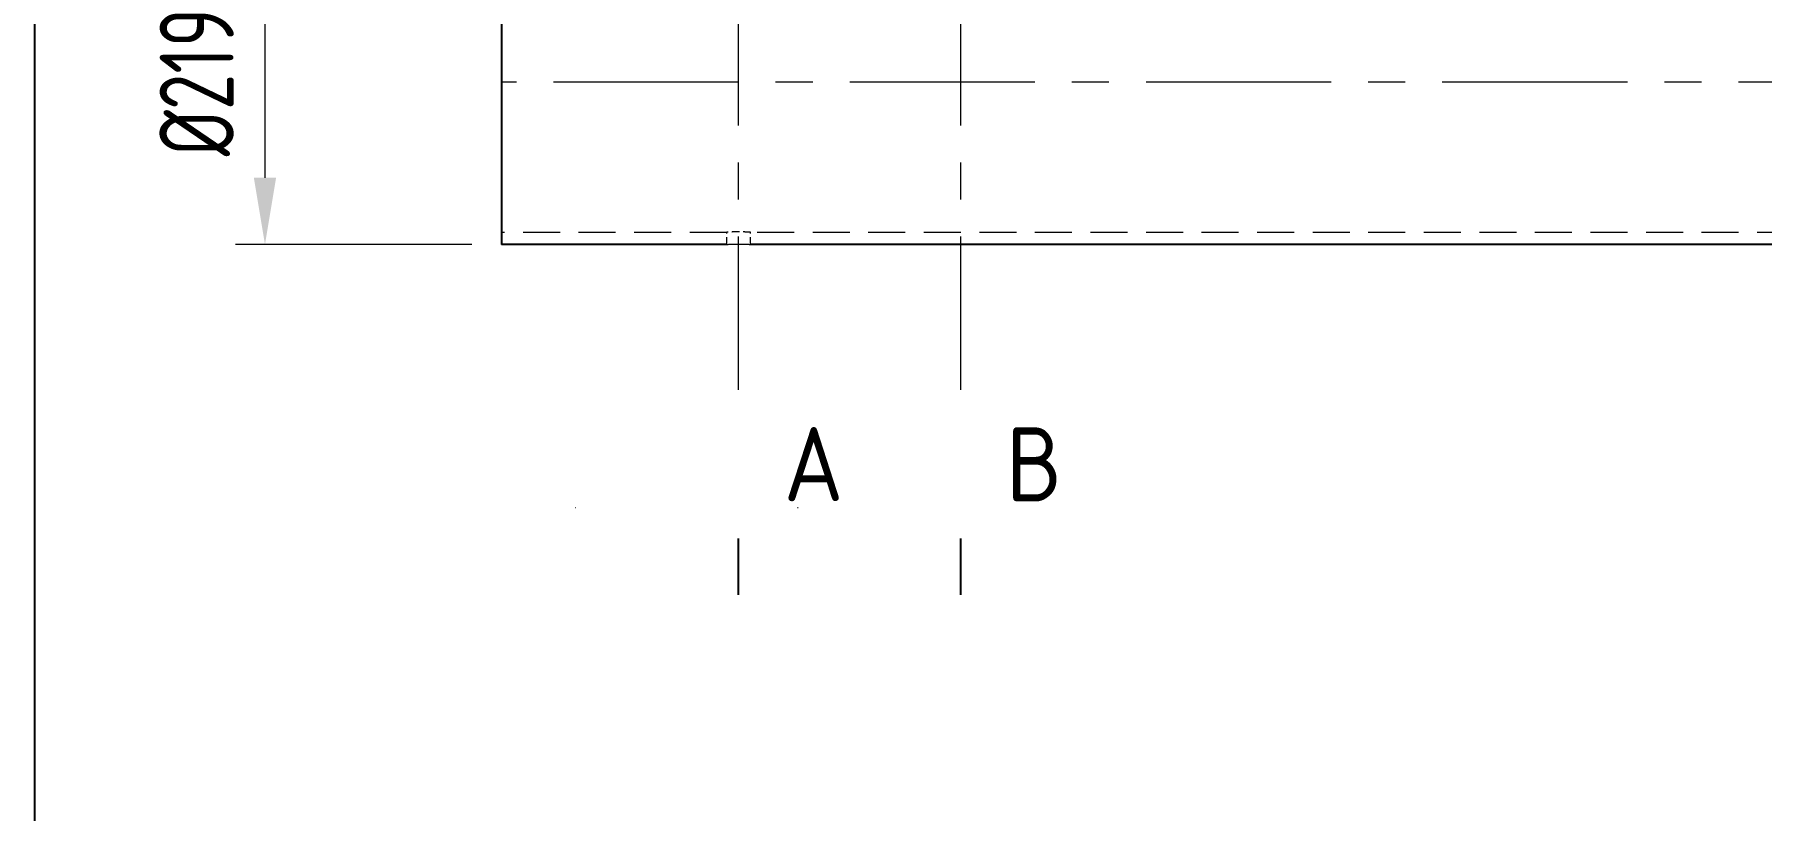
# Model space of a CAD drawing. Header units: millimetres. Extents: x -46397 to 283259, y -8690 to 23983.
# Drawn here: x 251236 to 252402, y 1326 to 1849 of the extents above; entities that cross this region are included whole.
import ezdxf

# ---------------------------------------------------------------- set-up
doc = ezdxf.new("R2010")
doc.units = ezdxf.units.MM
doc.linetypes.add('CENTER', pattern=[2, 1.25, -0.25, 0.25, -0.25])
doc.linetypes.add('HIDDENX2', pattern=[0.75, 0.5, -0.25])
doc.layers.get('Defpoints').update_dxf_attribs({"lineweight": 0})
for name, color, linetype, lineweight in [('0.01.ĐẬM', 3, 'Continuous', 25), ('Dtext', 255, 'Continuous', 20), ('DUONGCHINH', 7, 'Continuous', 25), ('DUONGTAM', 1, 'CENTER', 0), ('Long_AM_Centerline', 1, 'CENTER', 9), ('PHANTOM 2', 8, 'Continuous', 0)]:
    doc.layers.add(name, color=color, linetype=linetype, lineweight=lineweight)
doc.styles.add('0130', font='times.ttf', dxfattribs={"height": 1.5})
doc.styles.add('Chu va so', font='arial.ttf')
doc.styles.add('GHI CHÚ 1', font='isocp_IV25.ttf', dxfattribs={"width": 0.8})
doc.styles.get("Standard").update_dxf_attribs({"font": 'isocp.shx', "width": 0.8})
doc.styles.add('TCVN', font='arial.ttf')
doc.dimstyles.new('1-30SCALE', dxfattribs={"dimtxt": 75, "dimasz": 75, "dimexe": 37.5, "dimexo": 30, "dimgap": 30, "dimtad": 1, "dimtoh": 1, "dimdec": 0, "dimdsep": 46, "dimtxsty": 'GHI CHÚ 1', "dimcen": 0.09, "dimclrd": 256, "dimclre": 256, "dimclrt": 2, "dimadec": 0, "dimazin": 0, "dimtfac": 1, "dimtdec": 0, "dimtofl": 0, "dimtmove": 0, "dimatfit": 3, "dimfxl": 1, "dimlwd": 0, "dimlwe": 0, "dimarcsym": 0})
doc.dimstyles.new('3.DÔN 30mm', dxfattribs={"dimtxt": 30, "dimasz": 10, "dimexe": 5, "dimexo": 5, "dimgap": 5, "dimtad": 1, "dimtoh": 1, "dimdec": 0, "dimtxsty": 'Standard', "dimcen": 20, "dimclrd": 42, "dimclre": 42, "dimclrt": 1, "dimadec": 0, "dimazin": 0, "dimtfac": 1, "dimtdec": 0, "dimtmove": 0, "dimatfit": 3, "dimfxl": 1, "dimlwd": 5, "dimlwe": 5, "dimarcsym": 1})

# ---------------------------------------------------------------- blocks, each defined once
blk = doc.blocks.new('*D1323')
at = {"layer": 'Defpoints', "color": 0, "transparency": 16777216}
for p in [(251551.1, 1926.9, -1.5), (251391.4, 1707.8), (251551.1, 1707.8, -1.5)]:
    blk.add_point(p, dxfattribs=at)
at = {"layer": 'PHANTOM 2', "linetype": 'Continuous', "lineweight": 0, "transparency": 16777216}
for p, q in [((251531.1, 1926.9), (251371.4, 1926.9)), ((251391.4, 1881.9), (251391.4, 1752.8)), ((251531.1, 1707.8), (251371.4, 1707.8))]:
    blk.add_line(p, q, dxfattribs=at)
at = {"layer": 'PHANTOM 2', "transparency": 16777216}
for points in [[(251383.9, 1881.9), (251398.9, 1881.9), (251391.4, 1926.9)], [(251383.9, 1752.8), (251398.9, 1752.8), (251391.4, 1707.8)]]:
    blk.add_solid(points, dxfattribs=at)
at = {"layer": 'PHANTOM 2', "color": 2, "transparency": 16777216, "insert": (251345.3, 1817.4), "char_height": 50, "attachment_point": 5, "rotation": 90, "style": 'GHI CHÚ 1'}
blk.add_mtext('%%C219', dxfattribs=at)
blk = doc.blocks.new('*U1838')
at = {"lineweight": 25}
for points in [[(0, 0), (8137.1, 0), (8137.1, 5330.2), (0, 5330.2)], [(0, 0), (6152.5, 0), (6152.5, 5330.2), (0, 5330.2)]]:
    blk.add_lwpolyline(points, close=True, dxfattribs=at)
at = {"layer": 'Dtext', "ltscale": 0.1}
for tag, p, height, style in [('FOR_APPROVAL3', (6559.3, 1999.6, -0.3), 42.5, 'TCVN'), ('REV_3', (6204.9, 2002), 35.4, 'TCVN'), ('REV_2', (6204.9, 1869.7), 35.4, 'TCVN'), ('FOR_APPROVAL2', (6559.3, 1867.2, -0.3), 42.5, 'TCVN'), ('REV_1', (6204.9, 1737.4), 35.4, 'TCVN'), ('FOR_APPROVAL1', (6559.3, 1734.9, -0.3), 42.5, 'TCVN'), ('NGUOI_VE', (6936.9, 1603.2, -0.3), 42.5, 'TCVN'), ('NGUOI_KIEM_2', (7312.7, 1603.2, -0.3), 42.5, 'TCVN'), ('NGUOI_DUYET', (7766.7, 1603.2, -0.3), 42.5, 'TCVN'), ('REV_0', (6204.9, 1605.1), 35.4, 'TCVN'), ('1.1_A4', (7789.5, 80.7, -0.3), 42.5, 'Chu va so'), ('A4_A4', (7931, 80.7, -0.3), 42.5, 'Chu va so'), ('REV.', (8047.5, 80.7, -0.3), 42.5, 'Chu va so')]:
    blk.add_attdef(tag, p, '', height=height, dxfattribs=dict(at, style=style))
for tag, p, height, style, width in [('NGAY_REV03', (6294.7, 1999.6, -0.3), 36.9, 'TCVN', 0.95), ('NGAY_REV02', (6294.7, 1867.2, -0.3), 36.9, 'TCVN', 0.95), ('NGAY_REV01', (6294.7, 1734.9, -0.3), 36.9, 'TCVN', 0.95), ('NGAY_REV0', (6294.7, 1602.6, -0.3), 36.9, 'TCVN', 0.95), ('DWD.NO', (6291.4, 34.5, -0.3), 56.7, 'Chu va so', 0.85)]:
    blk.add_attdef(tag, p, '', height=height, dxfattribs=dict(at, style=style, width=width))
at = {"layer": 'Dtext', "lineweight": 25, "ltscale": 0.1, "style": 'Chu va so'}
for tag, p, height in [('PROJECT_CODE', (6701.2, 666.3), 85.1), ('TITLE1', (6332.9, 508.1, -0.3), 56.7), ('TITLE2', (6332.9, 374.8, -0.3), 56.7), ('TITLE3', (6332.9, 242.5, -0.3), 56.7)]:
    blk.add_attdef(tag, p, '', height=height, dxfattribs=at)

msp = doc.modelspace()

# ---------------------------------------------------------------- linework, layer by layer
at = {"color": 1, "linetype": 'HIDDENX2', "lineweight": 0, "ltscale": 50, "extrusion": (2.28848e-17, 1, 0)}
for p, q in [((251703.11, 1715.98, -1.5), (251551.11, 1715.98, -1.5)), ((256511.11, 1715.98, -1.5), (251719.11, 1715.98, -1.5))]:
    msp.add_line(p, q, dxfattribs=at)
at = {"color": 1, "linetype": 'HIDDENX2', "lineweight": 0, "ltscale": 10, "extrusion": (2.28848e-17, 1, 0)}
for p, q in [((251703.11, 1707.8, -1.5), (251703.11, 1715.98, -1.5)), ((251719.11, 1707.8, -1.5), (251719.11, 1715.98, -1.5))]:
    msp.add_line(p, q, dxfattribs=at)
at = {"color": 1, "linetype": 'HIDDENX2', "lineweight": 0, "ltscale": 10}
msp.add_open_spline([(251719.11, 1715.98, -1.5), (251719.11, 1715.98, -1.5), (251719.07, 1715.99, -1.5), (251718.86, 1716, -1.5), (251718.71, 1716.02, -1.5), (251718.3, 1716.05, -1.5), (251718.05, 1716.06, -1.5), (251717.46, 1716.1, -1.5), (251717.13, 1716.12, -1.5), (251716.42, 1716.16, -1.5), (251716.01, 1716.18, -1.5), (251715.14, 1716.22, -1.5), (251714.67, 1716.24, -1.5), (251713.68, 1716.27, -1.5), (251713.17, 1716.28, -1.5), (251712.14, 1716.3, -1.5), (251711.62, 1716.3, -1.5), (251710.61, 1716.3, -1.5), (251710.09, 1716.3, -1.5), (251709.06, 1716.28, -1.5), (251708.54, 1716.27, -1.5), (251707.56, 1716.24, -1.5), (251707.09, 1716.22, -1.5), (251706.21, 1716.18, -1.5), (251705.81, 1716.16, -1.5), (251705.1, 1716.12, -1.5), (251704.77, 1716.1, -1.5), (251704.18, 1716.06, -1.5), (251703.93, 1716.05, -1.5), (251703.52, 1716.02, -1.5), (251703.36, 1716, -1.5), (251703.16, 1715.99, -1.5), (251703.11, 1715.98, -1.5), (251703.11, 1715.98, -1.5)], degree=3, knots=[12.0593553, 12.0593553, 12.0593553, 12.0593553, 13.5667737, 13.5667737, 15.0741921, 15.0741921, 16.5816105, 16.5816105, 18.0890289, 18.0890289, 19.5964493, 19.5964493, 21.1038697, 21.1038697, 22.6112901, 22.6112901, 24.1187105, 24.1187105, 25.6261309, 25.6261309, 27.1335513, 27.1335513, 28.6409717, 28.6409717, 30.1483921, 30.1483921, 31.6558106, 31.6558106, 33.163229, 33.163229, 34.6706474, 34.6706474, 36.1780658, 36.1780658, 36.1780658, 36.1780658], dxfattribs=at)
at = {"color": 2, "linetype": 'Continuous', "lineweight": 0, "ltscale": 10}
msp.add_open_spline([(251703.11, 1707.8, -1.5), (251703.11, 1707.8, -1.5), (251703.16, 1707.81, -1.5), (251703.36, 1707.82, -1.5), (251703.52, 1707.83, -1.5), (251703.93, 1707.86, -1.5), (251704.18, 1707.88, -1.5), (251704.77, 1707.91, -1.5), (251705.1, 1707.93, -1.5), (251705.81, 1707.97, -1.5), (251706.21, 1707.99, -1.5), (251707.09, 1708.02, -1.5), (251707.56, 1708.04, -1.5), (251708.54, 1708.07, -1.5), (251709.06, 1708.08, -1.5), (251710.09, 1708.09, -1.5), (251710.61, 1708.1, -1.5), (251711.62, 1708.1, -1.5), (251712.14, 1708.09, -1.5), (251713.17, 1708.08, -1.5), (251713.68, 1708.07, -1.5), (251714.67, 1708.04, -1.5), (251715.14, 1708.02, -1.5), (251716.01, 1707.99, -1.5), (251716.42, 1707.97, -1.5), (251717.13, 1707.93, -1.5), (251717.46, 1707.91, -1.5), (251718.05, 1707.88, -1.5), (251718.3, 1707.86, -1.5), (251718.71, 1707.83, -1.5), (251718.86, 1707.82, -1.5), (251719.07, 1707.81, -1.5), (251719.11, 1707.8, -1.5), (251719.11, 1707.8, -1.5)], degree=3, knots=[12.0585797, 12.0585797, 12.0585797, 12.0585797, 13.5659014, 13.5659014, 15.0732232, 15.0732232, 16.5805449, 16.5805449, 18.0878666, 18.0878666, 19.5951898, 19.5951898, 21.102513, 21.102513, 22.6098362, 22.6098362, 24.1171594, 24.1171594, 25.6244826, 25.6244826, 27.1318058, 27.1318058, 28.639129, 28.639129, 30.1464522, 30.1464522, 31.6537739, 31.6537739, 33.1610956, 33.1610956, 34.6684174, 34.6684174, 36.1757391, 36.1757391, 36.1757391, 36.1757391], dxfattribs=at)
at = {"layer": '0.01.ĐẬM'}
for p, q in [((251711.11, 1471.33, -1.5), (251711.11, 1588.18, -1.5)), ((251861.11, 1471.33, -1.5), (251861.11, 1588.18, -1.5))]:
    msp.add_line(p, q, dxfattribs=at)
at = {"layer": 'DUONGCHINH', "extrusion": (2.28848e-17, 1, 0)}
for p, q in [((251551.11, 1926.9, -1.5), (251551.11, 1707.8, -1.5)), ((251703.11, 1707.8, -1.5), (251551.11, 1707.8, -1.5)), ((256511.11, 1707.8, -1.5), (251719.11, 1707.8, -1.5))]:
    msp.add_line(p, q, dxfattribs=at)
at = {"layer": 'DUONGTAM', "ltscale": 100, "extrusion": (2.28848e-17, 1, 0)}
msp.add_line((256511.11, 1817.35, -1.5), (251551.11, 1817.35, -1.5), dxfattribs=at)
at = {"layer": 'Long_AM_Centerline', "ltscale": 100}
for p, q in [((251711.11, 1588.18, -1.5), (251711.11, 2398.09, -1.5)), ((251861.11, 1588.18, -1.5), (251861.11, 2398.09, -1.5))]:
    msp.add_line(p, q, dxfattribs=at)

# ---------------------------------------------------------------- dimensions: what is measured, and where the dimension line sits
at = {"layer": 'PHANTOM 2'}
dim = msp.add_linear_dim(base=(251391.42, 1707.8), p1=(251551.11, 1926.9, -1.5), p2=(251551.11, 1707.8, -1.5), angle=90, text='%%C<>', dimstyle='1-30SCALE', override={"dimtxt": 50, "dimasz": 45, "dimexe": 20, "dimexo": 20, "dimgap": 20, "dimpost": '', "dimtmove": 1}, dxfattribs=at)
dim.commit()
dim.dimension.update_dxf_attribs({"geometry": '*D1323', "text_midpoint": (251345.35, 1817.35)})

# ---------------------------------------------------------------- leaders
at = {"layer": '0.01.ĐẬM'}
msp.add_leader([(251710.52, 1530.02, -1.5), (251600.92, 1530.02, -1.5)], dimstyle='3.DÔN 30mm', override={"dimasz": 50, "dimtad": 0}, dxfattribs=at)

# ---------------------------------------------------------------- next in the draw order: texts
at = {"layer": '0.01.ĐẬM', "ltscale": 3, "insert": (251626.33, 1534.48, -1.5), "char_height": 50, "attachment_point": 7, "style": '0130', "bg_fill": 2}
msp.add_mtext('\\pxi2.3036,qc;{\\Fisocp|c0;\\C2;A}', dxfattribs=at)

# ---------------------------------------------------------------- next in the draw order: leaders
at = {"layer": '0.01.ĐẬM'}
msp.add_leader([(251860.52, 1530.02, -1.5), (251750.92, 1530.02, -1.5)], dimstyle='3.DÔN 30mm', override={"dimasz": 50, "dimtad": 0}, dxfattribs=at)

# ---------------------------------------------------------------- next in the draw order: texts
at = {"layer": '0.01.ĐẬM', "ltscale": 3, "insert": (251776.33, 1534.48, -1.5), "char_height": 50, "attachment_point": 7, "style": '0130', "bg_fill": 2}
msp.add_mtext('\\pxi2.3036,qc;{\\Fisocp|c0;\\C2;B}', dxfattribs=at)

# ---------------------------------------------------------------- next in the draw order: block references
at = {"xscale": 0.9084576280678549, "yscale": 0.9084576280678549, "zscale": 0.9084576280678549}
msp.add_blockref('*U1838', (251235.85, -2276.94), dxfattribs=at)

doc.saveas('drawing.dxf')
